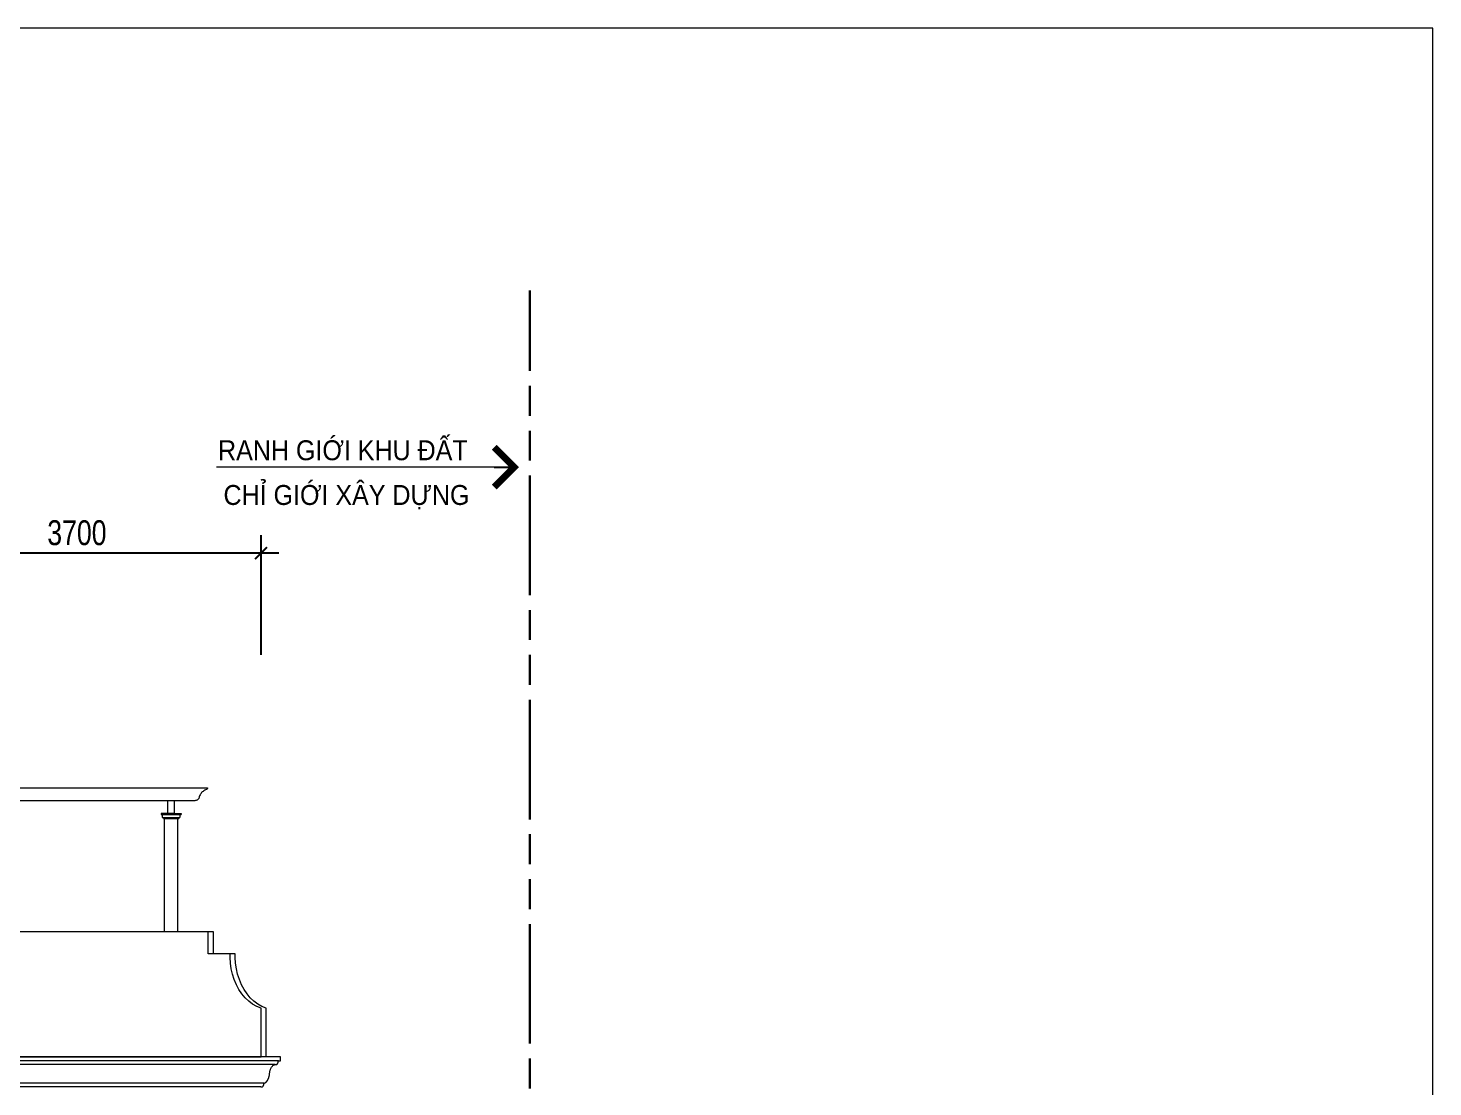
# Model space of a CAD drawing. Header units: millimetres. Extents: x -78046 to 260989, y -99288 to 158505.
# Drawn here: x 246884 to 260989, y 11167 to 21791 of the extents above; entities that cross this region are included whole.
import ezdxf
from ezdxf.xclip import XClip

# ---------------------------------------------------------------- set-up
doc = ezdxf.new("R2010")
doc.units = ezdxf.units.MM
doc.header["$LTSCALE"] = 100
doc.header["$XCLIPFRAME"] = 0
doc.header["$PDMODE"] = 98
doc.linetypes.add('ACAD_ISO09W100', pattern=[45, 24, -3, 6, -3, 6, -3])
doc.layers.get('Defpoints').update_dxf_attribs({"lineweight": 13})
for name, color, linetype, lineweight in [('-HATCH', 8, 'Continuous', 5), ('-LINE1', 7, 'Continuous', 18), ('-TEXT', 7, 'Continuous', 15), ('A72', 9, 'Continuous', 5), ('ranh gioi lo dat', 240, 'ACAD_ISO09W100', 30)]:
    doc.layers.add(name, color=color, linetype=linetype, lineweight=lineweight)
doc.styles.add('AVANH', font='VHAVAN_2.TTF', dxfattribs={"width": 0.8})
doc.styles.add('X-5M-DH-TUM1$0$AVANTH', font='arial.ttf', dxfattribs={"width": 0.9})
doc.styles.add('X-ALL-SECTION$0$ROMANS', font='arial.ttf')
doc.dimstyles.new('C_100A3', dxfattribs={"dimscale": 100, "dimtxt": 2.5, "dimasz": 1.2, "dimexe": 1.8, "dimexo": 0, "dimgap": 0.75, "dimtad": 1, "dimdec": 0, "dimzin": 0, "dimdsep": 46, "dimtxsty": 'AVANH', "dimblk": 'ARCHTICK', "dimcen": 0, "dimdle": 1.8, "dimclrd": 256, "dimclre": 256, "dimclrt": 7, "dimadec": 0, "dimazin": 0, "dimtfac": 0.0001, "dimtdec": 0, "dimtix": 1, "dimtmove": 2, "dimatfit": 3, "dimldrblk": 'ARCHTICK', "dimfxl": 1.8, "dimtolj": 1, "dimtzin": 0, "dimarcsym": 0})
doc.dimstyles.new('X-ALL-SECTION$0$ARROWS', dxfattribs={"dimscale": 100, "dimtxt": 2, "dimasz": 1, "dimexe": 2, "dimexo": 5, "dimgap": 1, "dimtad": 1, "dimdec": 0, "dimzin": 0, "dimdsep": 46, "dimtxsty": 'X-ALL-SECTION$0$ROMANS', "dimblk": 'X-ALL-SECTION$0$ARROWS', "dimcen": 0, "dimclrd": 256, "dimclre": 256, "dimclrt": 256, "dimazin": 0, "dimtfac": 0.5, "dimtdec": 0, "dimtofl": 0, "dimtmove": 2, "dimatfit": 3, "dimldrblk": 'X-ALL-SECTION$0$ARROWS', "dimfxl": 1, "dimtolj": 1, "dimtzin": 0, "dimlwd": -1, "dimlwe": -1, "dimarcsym": 0})

# ---------------------------------------------------------------- blocks, each defined once
blk = doc.blocks.new('X-ALL-SECTION$0$ARROWS')
blk.add_line((-1, 0), (0, 0))
at = {"const_width": 0.35}
blk.add_lwpolyline([(-1, -1), (0, 0), (-1, 1)], dxfattribs=at)
blk = doc.blocks.new('_ARCHTICK')
at = {"const_width": 0.15}
blk.add_lwpolyline([(-0.5, -0.5), (0.5, 0.5)], dxfattribs=at)
blk = doc.blocks.new('*D194')
at = {"layer": 'Defpoints', "lineweight": -2, "transparency": 16777216}
for p, q in [((245524, 15502), (245524, 16702)), ((249223, 15502), (249223, 16702)), ((249403, 16522), (245344, 16522))]:
    blk.add_line(p, q, dxfattribs=at)
at = {"layer": 'Defpoints', "color": 0, "transparency": 16777216}
for p in [(245524, 16522), (245524, 15502), (249223, 15502)]:
    blk.add_point(p, dxfattribs=at)
at = {"layer": 'Defpoints', "lineweight": -2, "transparency": 16777216, "xscale": 120, "yscale": 120, "zscale": 120, "rotation": 180}
blk.add_blockref('_ARCHTICK', (245524, 16522), dxfattribs=at)
at = {"layer": 'Defpoints', "lineweight": -2, "transparency": 16777216, "xscale": 120, "yscale": 120, "zscale": 120}
blk.add_blockref('_ARCHTICK', (249223, 16522), dxfattribs=at)
at = {"layer": 'Defpoints', "color": 7, "transparency": 16777216, "insert": (247374, 16726), "char_height": 250, "attachment_point": 5, "style": 'AVANH'}
blk.add_mtext('\\A1;3700', dxfattribs=at)
blk = doc.blocks.new('lancan')
for p, q in [((-1, 989), (6547, 989)), ((-1, 969), (6547, 969)), ((-1, 120), (6547, 120)), ((-1, 100), (6547, 100)), ((-1, 0), (6547, 0))]:
    blk.add_line(p, q)

msp = doc.modelspace()

# ---------------------------------------------------------------- linework, layer by layer
at = {"layer": '-HATCH'}
for p, q in [((245633.9, 14166.7), (248686.3, 14166.7)), ((248620.3, 14111.8), (248614.9, 14104)), ((248626.5, 14119.1), (248620.3, 14111.8)), ((248633.2, 14126), (248626.5, 14119.1)), ((248640.6, 14132.4), (248633.2, 14126)), ((248648.5, 14138.2), (248640.6, 14132.4)), ((248656.9, 14143.5), (248648.5, 14138.2)), ((248665.7, 14148.1), (248656.9, 14143.5)), ((248674.9, 14152), (248665.7, 14148.1)), ((248676.5, 14152.7), (248674.9, 14152)), ((248678, 14153.5), (248676.5, 14152.7)), ((248679.4, 14154.5), (248678, 14153.5)), ((248680.7, 14155.5), (248679.4, 14154.5)), ((248681.9, 14156.7), (248680.7, 14155.5)), ((248683, 14157.9), (248681.9, 14156.7)), ((248683.9, 14159.3), (248683, 14157.9)), ((248684.7, 14160.7), (248683.9, 14159.3)), ((248685.3, 14162.1), (248684.7, 14160.7)), ((248685.8, 14163.6), (248685.3, 14162.1)), ((248686.1, 14165.2), (248685.8, 14163.6)), ((248686.3, 14166.7), (248686.1, 14165.2)), ((248353.5, 14038.7), (245523.8, 14038.7)), ((248353.5, 14038.7), (248286.9, 14038.7)), ((248286.9, 13910.7), (248286.9, 14038.7)), ((248558.2, 14038.7), (248353.5, 14038.7)), ((248353.5, 13910.7), (248353.5, 14038.7)), ((248563.1, 14039), (248558.2, 14038.7)), ((248567.9, 14039.7), (248563.1, 14039)), ((248572.6, 14041), (248567.9, 14039.7)), ((248577.1, 14042.7), (248572.6, 14041)), ((248581.4, 14044.9), (248577.1, 14042.7)), ((248585.4, 14047.5), (248581.4, 14044.9)), ((248589, 14050.5), (248585.4, 14047.5)), ((248592.2, 14053.8), (248589, 14050.5)), ((248595, 14057.4), (248592.2, 14053.8)), ((248597.3, 14061.4), (248595, 14057.4)), ((248599.1, 14065.5), (248597.3, 14061.4)), ((248600.4, 14069.8), (248599.1, 14065.5)), ((248602.8, 14078.7), (248600.4, 14069.8)), ((248606.1, 14087.4), (248602.8, 14078.7)), ((248610.1, 14095.9), (248606.1, 14087.4)), ((248614.9, 14104), (248610.1, 14095.9)), ((248220.4, 13910.7), (248220.4, 13900.7)), ((248286.9, 13910.7), (248220.4, 13910.7)), ((248220.4, 13900.7), (248231.5, 13900.7)), ((248231.5, 13900.7), (248231.5, 13870.7)), ((248231.5, 13900.7), (248409, 13900.7)), ((248231.5, 13870.7), (248242.6, 13870.7)), ((248242.6, 13870.7), (248242.6, 13860.7)), ((248242.6, 13870.7), (248397.9, 13870.7)), ((248242.6, 13860.7), (248253.7, 13860.7)), ((248253.7, 13860.7), (248386.8, 13860.7)), ((248253.7, 12733.4), (248253.7, 13860.7)), ((248353.5, 13910.7), (248286.9, 13910.7)), ((248353.5, 13910.7), (248420.1, 13910.7)), ((248386.8, 13860.7), (248397.9, 13860.7)), ((248386.8, 12733.4), (248386.8, 13860.7)), ((248397.9, 13870.7), (248409, 13870.7)), ((248397.9, 13870.7), (248397.9, 13860.7)), ((248409, 13900.7), (248420.1, 13900.7)), ((248409, 13900.7), (248409, 13870.7)), ((248420.1, 13910.7), (248420.1, 13900.7)), ((249396.7, 11429.2), (234043.3, 11429.2)), ((249363.4, 11429.2), (234098.8, 11429.2)), ((249363.4, 11391.7), (234098.8, 11391.7)), ((249252.4, 11204.2), (234209.8, 11204.2))]:
    msp.add_line(p, q, dxfattribs=at)
at = {"layer": '-LINE1', "color": 0, "lineweight": 20}
for p, q in [((248253.7, 12721.3), (245523.8, 12721.3)), ((248253.7, 12721.3), (248253.7, 12733.4)), ((248386.8, 12721.3), (248253.7, 12721.3)), ((248386.8, 12721.3), (248386.8, 12733.4)), ((248745.8, 12721.3), (248386.8, 12721.3)), ((248692.7, 12721.3), (248692.6, 12721.3)), ((248692.6, 12501.3), (248692.6, 12721.3)), ((248692.7, 12501.3), (248692.7, 12721.3)), ((248745.8, 12501.3), (248745.8, 12721.3)), ((248692.7, 12501.3), (248692.6, 12501.3)), ((248745.7, 12501.3), (248692.7, 12501.3)), ((248745.8, 12501.3), (248745.7, 12501.3)), ((248745.8, 12501.3), (248745.8, 12501.3)), ((248856.7, 12501.3), (248745.8, 12501.3)), ((248857.2, 12501.3), (248856.7, 12501.3)), ((248912.6, 12501.3), (248857.2, 12501.3)), ((248912.7, 12501.3), (248912.6, 12501.3)), ((248912.6, 12466), (248912.6, 12501.3)), ((248915.8, 12408.5), (248912.6, 12466)), ((248912.7, 12466), (248912.6, 12466)), ((248912.7, 12466), (248912.7, 12501.3)), ((248964.3, 12501.3), (248912.7, 12501.3)), ((248915.8, 12408.5), (248912.7, 12466)), ((248964.3, 12501.3), (248964.3, 12501.3)), ((248964.3, 12466), (248964.3, 12501.3)), ((248964.3, 12466), (248964.3, 12501.3)), ((248967.5, 12408.5), (248964.3, 12466)), ((248964.3, 12466), (248964.3, 12466)), ((248967.4, 12408.5), (248964.3, 12466)), ((248923.7, 12351.8), (248915.8, 12408.5)), ((248923.7, 12351.8), (248915.8, 12408.5)), ((248915.8, 12408.5), (248915.8, 12408.5)), ((248936.4, 12296.4), (248923.7, 12351.8)), ((248936.4, 12296.4), (248923.7, 12351.8)), ((248923.7, 12351.8), (248923.7, 12351.8)), ((248953.6, 12243.1), (248936.4, 12296.4)), ((248953.6, 12243.1), (248936.4, 12296.4)), ((248936.4, 12296.4), (248936.4, 12296.4)), ((248975.4, 12351.8), (248967.4, 12408.5)), ((248967.4, 12408.5), (248967.5, 12408.5)), ((248975.4, 12351.8), (248967.5, 12408.5)), ((248988, 12296.4), (248975.4, 12351.8)), ((248988, 12296.4), (248975.4, 12351.8)), ((248975.4, 12351.8), (248975.4, 12351.8)), ((249005.3, 12243.1), (248988, 12296.4)), ((249005.2, 12243.1), (248988, 12296.4)), ((248988, 12296.4), (248988, 12296.4)), ((248975.2, 12192.4), (248953.6, 12243.1)), ((248975.2, 12192.4), (248953.6, 12243.1)), ((248953.6, 12243.1), (248953.6, 12243.1)), ((249000.9, 12145), (248975.2, 12192.4)), ((249000.9, 12145), (248975.2, 12192.4)), ((248975.2, 12192.4), (248975.2, 12192.4)), ((249030.5, 12101.3), (249000.9, 12145)), ((249030.5, 12101.3), (249000.9, 12145)), ((249000.9, 12145), (249000.9, 12145)), ((249026.8, 12192.4), (249005.2, 12243.1)), ((249005.2, 12243.1), (249005.3, 12243.1)), ((249026.9, 12192.4), (249005.3, 12243.1)), ((249052.6, 12145), (249026.8, 12192.4)), ((249026.8, 12192.4), (249026.9, 12192.4)), ((249052.6, 12145), (249026.9, 12192.4)), ((249082.2, 12101.3), (249052.6, 12145)), ((249082.1, 12101.3), (249052.6, 12145)), ((249052.6, 12145), (249052.6, 12145)), ((249063.5, 12061.9), (249030.5, 12101.3)), ((249063.5, 12061.9), (249030.5, 12101.3)), ((249030.5, 12101.3), (249030.5, 12101.3)), ((249099.7, 12027.2), (249063.5, 12061.9)), ((249099.7, 12027.2), (249063.5, 12061.9)), ((249063.5, 12061.9), (249063.5, 12061.9)), ((249115.2, 12061.9), (249082.1, 12101.3)), ((249082.1, 12101.3), (249082.2, 12101.3)), ((249115.2, 12061.9), (249082.2, 12101.3)), ((249099.7, 12027.2), (249099.7, 12027.2)), ((249138.6, 11997.6), (249099.7, 12027.2)), ((249151.4, 12027.2), (249115.2, 12061.9)), ((249151.3, 12027.2), (249115.2, 12061.9)), ((249115.2, 12061.9), (249115.2, 12061.9)), ((249138.6, 11997.6), (249138.6, 11997.6)), ((249179.7, 11973.4), (249138.6, 11997.6)), ((249151.3, 12027.2), (249151.4, 12027.2)), ((249190.2, 11997.6), (249151.4, 12027.2)), ((249190.2, 11997.6), (249190.3, 11997.6)), ((249231.4, 11973.4), (249190.3, 11997.6)), ((249179.7, 11973.4), (249179.7, 11973.4)), ((249222.6, 11955), (249179.7, 11973.4)), ((249222.6, 11466.7), (249222.6, 11955)), ((249222.7, 11955), (249222.6, 11955)), ((249222.7, 11466.7), (249222.7, 11955)), ((249231.4, 11973.4), (249231.4, 11973.4)), ((249274.3, 11955), (249231.4, 11973.4)), ((249274.3, 11466.7), (249274.3, 11955)), ((249274.3, 11466.7), (249274.3, 11955)), ((249274.3, 11955), (249274.3, 11955)), ((249363.4, 11466.7), (234043.3, 11466.7)), ((245523.8, 11466.7), (249222.6, 11466.7)), ((249219.1, 11166.7), (234243.1, 11166.7))]:
    msp.add_line(p, q, dxfattribs=at)
at = {"layer": '-LINE1'}
msp.add_lwpolyline([(221089.3, -6424), (260989.3, -6424), (260989.3, 21791), (221089.3, 21791)], close=True, dxfattribs=at)
at = {"layer": '-LINE1', "color": 0, "lineweight": 20}
msp.add_lwpolyline([(249219.4, 11166.8), (249219.4, 11166.8), (249231.9, 11166.8), (249233.4, 11167.1), (249234.8, 11167.5), (249236.2, 11168), (249237.6, 11168.7), (249239, 11169.6), (249240.3, 11170.6), (249241.6, 11171.8), (249242.8, 11173.1), (249244, 11174.5), (249245.1, 11176), (249246.2, 11177.7), (249247.2, 11179.5), (249248.1, 11181.4), (249248.9, 11183.4), (249249.7, 11185.5), (249250.4, 11187.6), (249251, 11189.9), (249251.5, 11192.2), (249251.9, 11194.5), (249252.2, 11196.9), (249252.5, 11199.3), (249252.6, 11201.8), (249252.7, 11204.2), (249254.4, 11204.7), (249256.1, 11205.2), (249257.8, 11205.8), (249259.6, 11206.4), (249261.3, 11207.2), (249262.9, 11208), (249264.6, 11208.9), (249266.3, 11209.9), (249267.9, 11210.9), (249269.5, 11212.1), (249271.1, 11213.3), (249272.7, 11214.5), (249274.3, 11215.9), (249275.8, 11217.3), (249277.3, 11218.8), (249278.8, 11220.4), (249280.3, 11222), (249281.7, 11223.7), (249283.2, 11225.4), (249284.5, 11227.3), (249285.9, 11229.2), (249287.2, 11231.1), (249288.5, 11233.1), (249289.8, 11235.2), (249291, 11237.3), (249292.2, 11239.5), (249293.3, 11241.7), (249294.4, 11244), (249295.5, 11246.4), (249296.6, 11248.8), (249297.6, 11251.2), (249298.5, 11253.7), (249299.5, 11256.2), (249300.3, 11258.8), (249301.2, 11261.4), (249302, 11264), (249302.7, 11266.7), (249304.1, 11272.2), (249305.3, 11277.8), (249306.3, 11283.4), (249306.8, 11286.3), (249307.5, 11292.1), (249307.8, 11295), (249308.6, 11304.3), (249309.8, 11312.5), (249310.8, 11318.2), (249312, 11323.8), (249313.7, 11330.3), (249315.3, 11335.9), (249317.1, 11341), (249319, 11346), (249321.6, 11352), (249325.1, 11358.7), (249328.9, 11364.9), (249332.9, 11370.6), (249337.3, 11375.7), (249341.8, 11380.2), (249346.6, 11384), (249351.5, 11387.2), (249356.6, 11389.6), (249362.7, 11391.7), (249374.5, 11391.7), (249376, 11391.8), (249377.4, 11392.1), (249378.9, 11392.5), (249380.3, 11393), (249381.7, 11393.7), (249383, 11394.6), (249384.3, 11395.6), (249385.6, 11396.8), (249386.9, 11398.1), (249388, 11399.5), (249389.2, 11401), (249390.2, 11402.7), (249391.2, 11404.5), (249392.1, 11406.4), (249393, 11408.4), (249393.7, 11410.5), (249394.4, 11412.6), (249395, 11414.9), (249395.5, 11417.2), (249395.9, 11419.5), (249396.3, 11421.9), (249396.5, 11424.3), (249396.7, 11426.8), (249396.7, 11429.2), (249418.9, 11429.2), (249418.9, 11466.7), (249222.6, 11466.7)], dxfattribs=at)
at = {"layer": 'ranh gioi lo dat', "ltscale": 0.5}
msp.add_line((251923.1, -1898.8), (251923.1, 19158.2), dxfattribs=at)

# ---------------------------------------------------------------- block references
at = {"layer": '-HATCH', "color": 2}
ref = msp.add_blockref('lancan', (242714.1, 11550.2), dxfattribs=at)
XClip(ref).set_block_clipping_path([(408.6410918941, -35.1874144082), (1609.0435335505, 1052.1524007141)])

# ---------------------------------------------------------------- texts
at = {"layer": '-TEXT', "color": 2, "style": 'X-5M-DH-TUM1$0$AVANTH', "width": 0.9}
for s, p in [('RANH GIỚI KHU ĐẤT', (248791.1, 17455)), ('CHỈ GIỚI XÂY DỰNG', (248845.6, 17006.3))]:
    msp.add_text(s, height=200, dxfattribs=at).set_placement(p)

# ---------------------------------------------------------------- dimensions: what is measured, and where the dimension line sits
at = {"layer": 'Defpoints', "color": 2}
dim = msp.add_linear_dim(base=(245523.7526, 16521.8982), p1=(249223.2564, 15501.5162), p2=(245523.7526, 15501.5162), dimstyle='C_100A3', dxfattribs=at)
dim.commit()
dim.dimension.update_dxf_attribs({"geometry": '*D194', "text_midpoint": (247373.5045, 16726.1943)})

# ---------------------------------------------------------------- leaders
at = {"layer": 'A72'}
msp.add_leader([(251764.2, 17385), (248774.9, 17385)], dimstyle='X-ALL-SECTION$0$ARROWS', override={"dimasz": 2, "dimtad": 0}, dxfattribs=at)

doc.saveas('drawing.dxf')
